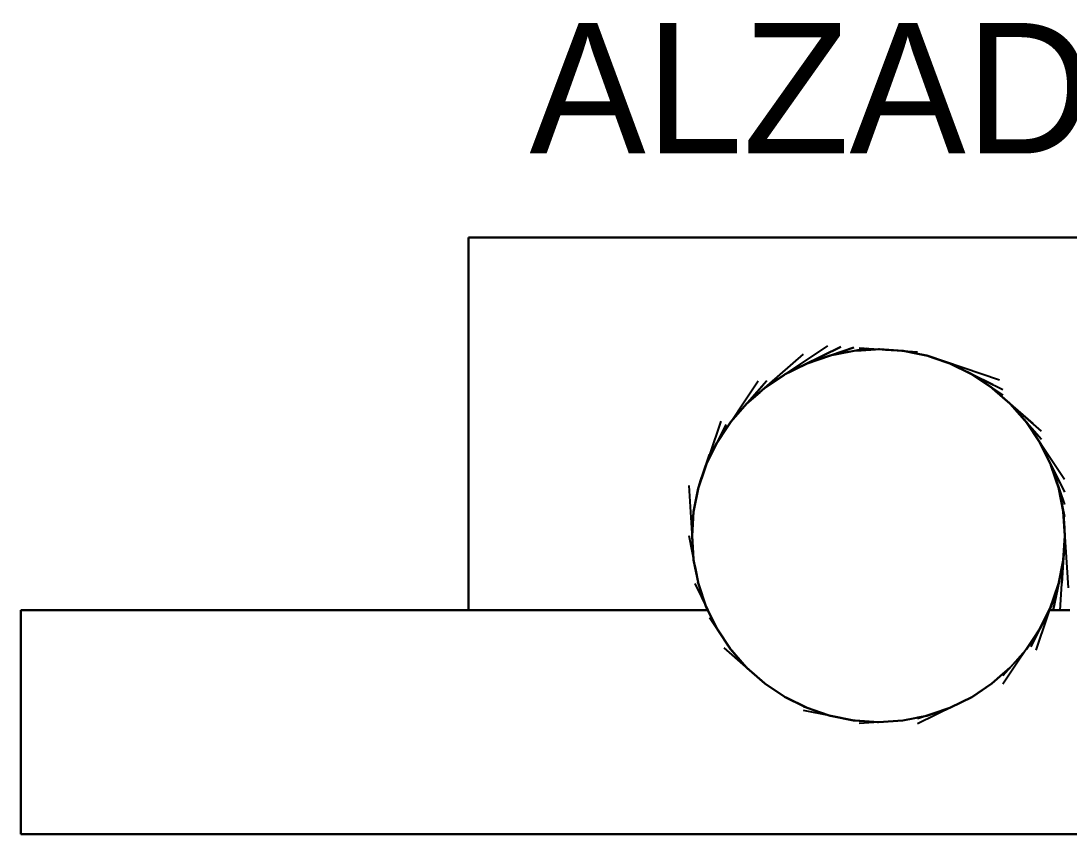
# Model space of a CAD drawing. Extents: x 0 to 297, y 0 to 210.
# Drawn here: x 65.04 to 93.16, y 136.72 to 158.52 of the extents above; entities that cross this region are included whole.
import ezdxf
from ezdxf.enums import TextEntityAlignment as Align

# ---------------------------------------------------------------- set-up
doc = ezdxf.new("R2010")
doc.units = 0
doc.layers.add('TEXTO', color=7, linetype='CONTINUOUS')
doc.layers.add('VISIBLE', color=7, linetype='CONTINUOUS')

msp = doc.modelspace()

# ---------------------------------------------------------------- linework, layer by layer
at = {"layer": 'VISIBLE'}
for p, q in [((77.0442, 152.7206), (77.0442, 150.4416)), ((77.0442, 150.4416), (77.0442, 152.7206)), ((77.0442, 152.7206), (77.0442, 152.7206)), ((77.0442, 150.4416), (77.0442, 152.7206)), ((77.0442, 152.7206), (77.0442, 152.7206)), ((77.0442, 152.7206), (77.0442, 152.7206)), ((77.0442, 152.7206), (77.0442, 152.7206)), ((77.0442, 152.7206), (77.0442, 150.4416)), ((77.0442, 152.7206), (99.0442, 152.7206)), ((77.6462, 152.7206), (77.0442, 152.7206)), ((77.0442, 152.7206), (93.1211, 152.7206)), ((77.1874, 152.7206), (77.0442, 152.7206)), ((79.0442, 152.7206), (77.0442, 152.7206)), ((78.0355, 152.7206), (77.1874, 152.7206)), ((79.4279, 152.7206), (77.6462, 152.7206)), ((78.9788, 152.7206), (78.0355, 152.7206)), ((80.0627, 152.7206), (78.9788, 152.7206)), ((99.0442, 152.7206), (79.0442, 152.7206)), ((81.355, 152.7206), (79.4279, 152.7206)), ((81.3535, 152.7206), (80.0627, 152.7206)), ((82.9559, 152.7206), (81.3535, 152.7206)), ((81.8871, 152.7206), (81.355, 152.7206)), ((83.5147, 152.7206), (81.8871, 152.7206)), ((82.9672, 152.7206), (82.9559, 152.7206)), ((82.9559, 152.7206), (85.0477, 152.7206)), ((85.0477, 152.7206), (82.9672, 152.7206)), ((86.0308, 152.7206), (83.5147, 152.7206)), ((85.946, 152.7206), (85.0477, 152.7206)), ((87.9631, 152.7206), (85.946, 152.7206)), ((87.5275, 152.7206), (86.0308, 152.7206)), ((89.0947, 152.7206), (87.5275, 152.7206)), ((92.4153, 152.7206), (87.9631, 152.7206)), ((91.3824, 152.7206), (89.0947, 152.7206)), ((93.0297, 152.7206), (91.3824, 152.7206)), ((92.9057, 152.7206), (92.4153, 152.7206)), ((96.0817, 152.7206), (92.9057, 152.7206)), ((94.2934, 152.7206), (93.0297, 152.7206)), ((93.1211, 152.7206), (99.0442, 152.7206)), ((77.0442, 150.4416), (77.0442, 149.6966)), ((77.0442, 149.6966), (77.0442, 150.4416)), ((77.0442, 149.6966), (77.0442, 150.4416)), ((77.0442, 150.4416), (77.0442, 149.6966)), ((77.0442, 149.6966), (77.0442, 147.7312)), ((77.0442, 148.4129), (77.0442, 149.6966)), ((77.0442, 147.7312), (77.0442, 149.6966)), ((77.0442, 149.6966), (77.0442, 147.7312)), ((77.0442, 149.6966), (77.0442, 147.7312)), ((84.5086, 148.2561), (86.0308, 149.591)), ((86.6805, 149.81), (85.0003, 148.6873)), ((87.0365, 149.7866), (85.5442, 149.0507)), ((85.5442, 149.0507), (87.0365, 149.7866)), ((87.3802, 149.7641), (86.1307, 149.34)), ((86.1307, 149.34), (87.3802, 149.7641)), ((86.1307, 149.34), (87.3802, 149.7641)), ((87.3802, 149.7641), (86.1307, 149.34)), ((87.715, 149.7422), (86.7501, 149.5502)), ((86.7501, 149.5502), (87.715, 149.7422)), ((87.715, 149.7422), (86.7501, 149.5502)), ((86.7501, 149.5502), (87.5275, 149.7049)), ((87.3915, 149.6778), (86.7501, 149.5502)), ((86.7501, 149.5502), (87.3915, 149.6778)), ((86.7501, 149.5502), (87.3686, 149.6732)), ((87.2082, 149.6413), (86.7501, 149.5502)), ((86.7501, 149.5502), (86.9333, 149.5867)), ((86.773, 149.5548), (86.7501, 149.5502)), ((87.3915, 149.6778), (86.773, 149.5548)), ((86.9333, 149.5867), (87.3915, 149.6778)), ((87.3915, 149.6778), (87.2082, 149.6413)), ((87.3686, 149.6732), (87.3915, 149.6778)), ((88.0442, 149.7206), (87.3915, 149.6778)), ((88.0442, 149.7206), (87.3915, 149.6778)), ((87.3915, 149.6778), (88.0442, 149.7206)), ((87.3915, 149.6778), (88.0442, 149.7206)), ((87.3915, 149.6778), (88.0208, 149.7191)), ((87.9631, 149.7153), (87.3915, 149.6778)), ((87.8577, 149.7084), (87.3915, 149.6778)), ((87.3915, 149.6778), (87.578, 149.69)), ((87.3915, 149.6778), (87.5275, 149.6867)), ((87.4148, 149.6793), (87.3915, 149.6778)), ((87.5275, 149.6867), (87.4148, 149.6793)), ((87.5275, 149.7544), (89.0947, 149.6517)), ((87.5275, 149.6867), (88.0442, 149.7206)), ((87.578, 149.69), (87.9631, 149.7153)), ((88.0442, 149.7206), (87.8577, 149.7084)), ((88.0442, 149.7206), (87.9631, 149.7153)), ((88.0208, 149.7191), (88.0442, 149.7206)), ((88.0442, 149.7206), (88.6735, 149.6793)), ((88.6968, 149.6778), (88.0442, 149.7206)), ((88.0675, 149.7191), (88.0442, 149.7206)), ((88.0442, 149.7206), (88.6968, 149.6778)), ((88.5103, 149.69), (88.0442, 149.7206)), ((88.0442, 149.7206), (88.2306, 149.7084)), ((88.6968, 149.6778), (88.0675, 149.7191)), ((88.2306, 149.7084), (88.6968, 149.6778)), ((88.6968, 149.6778), (88.5103, 149.69)), ((88.6735, 149.6793), (88.6968, 149.6778)), ((88.6968, 149.6778), (89.3153, 149.5548)), ((89.3383, 149.5502), (88.6968, 149.6778)), ((88.6968, 149.6778), (89.0947, 149.5987)), ((88.7197, 149.6732), (88.6968, 149.6778)), ((88.6968, 149.6778), (89.3383, 149.5502)), ((89.155, 149.5867), (88.6968, 149.6778)), ((88.6968, 149.6778), (88.8801, 149.6413)), ((89.0947, 149.5987), (88.7197, 149.6732)), ((88.8801, 149.6413), (89.3383, 149.5502)), ((89.3383, 149.5502), (89.0947, 149.5987)), ((89.3383, 149.5502), (89.155, 149.5867)), ((89.3153, 149.5548), (89.3383, 149.5502)), ((85.0003, 148.6873), (86.0308, 149.3759)), ((85.946, 149.3192), (85.0477, 148.719)), ((86.1307, 149.34), (85.5442, 149.0507)), ((85.5442, 149.0507), (86.1098, 149.3296)), ((85.5442, 149.0507), (86.0309, 149.2908)), ((85.5442, 149.0507), (86.0308, 149.2907)), ((86.0308, 149.2907), (85.5651, 149.061)), ((85.946, 149.2489), (86.1307, 149.34)), ((86.1307, 149.34), (85.9631, 149.2573)), ((86.1307, 149.34), (86.0308, 149.2907)), ((86.0309, 149.2908), (86.1307, 149.34)), ((86.1098, 149.3296), (86.1307, 149.34)), ((86.7501, 149.5502), (86.1307, 149.34)), ((86.1307, 149.34), (86.7279, 149.5427)), ((86.1307, 149.34), (86.699, 149.5329)), ((86.5731, 149.4901), (86.1307, 149.34)), ((86.1307, 149.34), (86.3077, 149.4)), ((86.1529, 149.3475), (86.1307, 149.34)), ((86.7501, 149.5502), (86.1529, 149.3475)), ((86.3077, 149.4), (86.7501, 149.5502)), ((86.7501, 149.5502), (86.5731, 149.4901)), ((86.699, 149.5329), (86.7501, 149.5502)), ((86.7279, 149.5427), (86.7501, 149.5502)), ((89.3383, 149.5502), (89.9355, 149.3475)), ((89.9576, 149.34), (89.3383, 149.5502)), ((89.3604, 149.5427), (89.3383, 149.5502)), ((89.3383, 149.5502), (89.9576, 149.34)), ((91.2932, 148.8866), (89.3383, 149.5502)), ((89.7806, 149.4), (89.3383, 149.5502)), ((89.3383, 149.5502), (89.5152, 149.4901)), ((89.9576, 149.34), (89.3604, 149.5427)), ((89.5152, 149.4901), (89.9576, 149.34)), ((89.9576, 149.34), (89.7806, 149.4)), ((89.9355, 149.3475), (89.9576, 149.34)), ((89.9576, 149.34), (90.5232, 149.061)), ((90.5442, 149.0507), (89.9576, 149.34)), ((89.9576, 149.34), (91.3824, 148.6373)), ((89.9785, 149.3296), (89.9576, 149.34)), ((89.9576, 149.34), (89.9717, 149.333)), ((91.1162, 148.7686), (89.9576, 149.34)), ((90.3766, 149.1334), (89.9576, 149.34)), ((89.9576, 149.34), (90.1252, 149.2573)), ((89.9717, 149.333), (90.2421, 149.1997)), ((90.5442, 149.0507), (89.9785, 149.3296)), ((85.5442, 149.0507), (85.0003, 148.6873)), ((85.0003, 148.6873), (85.5442, 149.0507)), ((85.0003, 148.6873), (85.5247, 149.0377)), ((85.5442, 149.0507), (85.0198, 148.7003)), ((85.1557, 148.7912), (85.5442, 149.0507)), ((85.5442, 149.0507), (85.3888, 148.9469)), ((85.5247, 149.0377), (85.5442, 149.0507)), ((85.9631, 149.2573), (85.5442, 149.0507)), ((85.946, 149.2489), (85.5442, 149.0507)), ((85.5442, 149.0507), (85.7118, 149.1334)), ((85.5651, 149.061), (85.5442, 149.0507)), ((85.7118, 149.1334), (85.946, 149.2489)), ((90.1252, 149.2573), (90.5442, 149.0507)), ((90.2421, 149.1997), (90.5442, 149.0507)), ((90.5442, 149.0507), (90.3766, 149.1334)), ((90.5232, 149.061), (90.5442, 149.0507)), ((90.5442, 149.0507), (91.0685, 148.7003)), ((91.088, 148.6873), (90.5442, 149.0507)), ((90.5442, 149.0507), (91.3824, 148.4906)), ((90.5442, 149.0507), (91.088, 148.6873)), ((90.5636, 149.0377), (90.5442, 149.0507)), ((91.0412, 148.7186), (90.5442, 149.0507)), ((90.9326, 148.7912), (90.5442, 149.0507)), ((90.5442, 149.0507), (90.6995, 148.9469)), ((91.088, 148.6873), (90.5636, 149.0377)), ((83.714, 147.2206), (84.8173, 148.8718)), ((85.0477, 148.8708), (84.0774, 147.7644)), ((84.0774, 147.7644), (84.9632, 148.7745)), ((85.0477, 148.7289), (84.5086, 148.2561)), ((84.5086, 148.2561), (85.0408, 148.7228)), ((85.3888, 148.9469), (85.0003, 148.6873)), ((85.0477, 148.719), (85.0003, 148.6873)), ((85.0003, 148.6873), (85.0471, 148.7186)), ((85.0477, 148.719), (85.1557, 148.7912)), ((90.6995, 148.9469), (91.088, 148.6873)), ((91.088, 148.6873), (90.9326, 148.7912)), ((85.0003, 148.6873), (84.5086, 148.2561)), ((84.5086, 148.2561), (85.0003, 148.6873)), ((84.5086, 148.2561), (84.9828, 148.6719)), ((84.8599, 148.5641), (84.5086, 148.2561)), ((85.0003, 148.6873), (84.5262, 148.2715)), ((84.6491, 148.3793), (85.0003, 148.6873)), ((85.0003, 148.6873), (84.8599, 148.5641)), ((84.9828, 148.6719), (85.0003, 148.6873)), ((85.0198, 148.7003), (85.0003, 148.6873)), ((91.0685, 148.7003), (91.088, 148.6873)), ((91.088, 148.6873), (91.5621, 148.2715)), ((91.5797, 148.2561), (91.088, 148.6873)), ((91.088, 148.6873), (91.3824, 148.4292)), ((91.088, 148.6873), (91.5797, 148.2561)), ((91.1055, 148.6719), (91.088, 148.6873)), ((92.4153, 147.5233), (91.088, 148.6873)), ((91.4392, 148.3793), (91.088, 148.6873)), ((91.088, 148.6873), (91.2285, 148.5641)), ((91.3824, 148.4292), (91.1055, 148.6719)), ((91.2285, 148.5641), (91.5797, 148.2561)), ((91.3824, 148.4292), (92.1807, 147.729)), ((91.5797, 148.2561), (91.3824, 148.4292)), ((77.0442, 147.7312), (77.0442, 148.4129)), ((84.5086, 148.2561), (84.0774, 147.7644)), ((84.0774, 147.7644), (84.5086, 148.2561)), ((84.0774, 147.7644), (84.4932, 148.2386)), ((84.5086, 148.2561), (84.0928, 147.7819)), ((84.2006, 147.9049), (84.5086, 148.2561)), ((84.5086, 148.2561), (84.3854, 148.1156)), ((84.4932, 148.2386), (84.5086, 148.2561)), ((84.5086, 148.2561), (84.6491, 148.3793)), ((84.5262, 148.2715), (84.5086, 148.2561)), ((91.5797, 148.2561), (91.4392, 148.3793)), ((91.5621, 148.2715), (91.5797, 148.2561)), ((91.5797, 148.2561), (91.9955, 147.7819)), ((92.0109, 147.7644), (91.5797, 148.2561)), ((91.5797, 148.2561), (92.096, 147.6674)), ((91.5951, 148.2386), (91.5797, 148.2561)), ((91.5797, 148.2561), (92.0109, 147.7644)), ((92.4153, 147.3033), (91.5797, 148.2561)), ((91.8877, 147.9049), (91.5797, 148.2561)), ((91.5797, 148.2561), (91.7029, 148.1156)), ((92.0109, 147.7644), (91.5951, 148.2386)), ((84.3854, 148.1156), (84.0774, 147.7644)), ((84.0774, 147.7644), (84.2006, 147.9049)), ((91.7029, 148.1156), (92.0109, 147.7644)), ((92.0109, 147.7644), (91.8877, 147.9049)), ((77.0442, 146.07), (77.0442, 147.7312)), ((77.0442, 147.7312), (77.0442, 146.07)), ((77.0442, 146.07), (77.0442, 147.7312)), ((77.0442, 147.7312), (77.0442, 146.07)), ((83.8185, 147.7938), (83.2145, 146.0147)), ((83.9497, 147.6984), (83.4248, 146.634)), ((84.0774, 147.7644), (83.714, 147.2206)), ((83.714, 147.2206), (84.0644, 147.745)), ((83.714, 147.2206), (84.0078, 147.6603)), ((84.0059, 147.6575), (83.714, 147.2206)), ((83.9736, 147.609), (83.714, 147.2206)), ((84.0774, 147.7644), (83.727, 147.24)), ((83.8178, 147.376), (84.0774, 147.7644)), ((84.0774, 147.7644), (83.9736, 147.609)), ((84.0078, 147.6603), (84.0774, 147.7644)), ((84.0644, 147.745), (84.0774, 147.7644)), ((84.0928, 147.7819), (84.0774, 147.7644)), ((91.9955, 147.7819), (92.0109, 147.7644)), ((92.0109, 147.7644), (92.3613, 147.24)), ((92.3743, 147.2206), (92.0109, 147.7644)), ((92.0109, 147.7644), (92.0824, 147.6575)), ((92.0239, 147.745), (92.0109, 147.7644)), ((92.0109, 147.7644), (92.3743, 147.2206)), ((92.4153, 147.1592), (92.0109, 147.7644)), ((92.2705, 147.376), (92.0109, 147.7644)), ((92.0109, 147.7644), (92.1147, 147.609)), ((92.3743, 147.2206), (92.0239, 147.745)), ((92.0824, 147.6575), (93.0297, 146.2397)), ((92.1147, 147.609), (92.3743, 147.2206)), ((83.714, 147.2206), (83.8178, 147.376)), ((92.3743, 147.2206), (92.2705, 147.376)), ((83.714, 147.2206), (83.4248, 146.634)), ((83.4248, 146.634), (83.714, 147.2206)), ((83.4248, 146.634), (83.7037, 147.1996)), ((83.6314, 147.053), (83.4248, 146.634)), ((83.5074, 146.8016), (83.714, 147.2206)), ((83.714, 147.2206), (83.5147, 146.8163)), ((83.714, 147.2206), (83.6314, 147.053)), ((83.7037, 147.1996), (83.714, 147.2206)), ((83.727, 147.24), (83.714, 147.2206)), ((92.3613, 147.24), (92.3743, 147.2206)), ((92.3743, 147.2206), (92.6532, 146.6549)), ((92.6636, 146.634), (92.3743, 147.2206)), ((92.3743, 147.2206), (93.0297, 145.8916)), ((92.3846, 147.1996), (92.3743, 147.2206)), ((92.3743, 147.2206), (92.6636, 146.634)), ((92.4153, 147.1374), (92.3743, 147.2206)), ((92.5809, 146.8016), (92.3743, 147.2206)), ((92.6636, 146.634), (92.3846, 147.1996)), ((92.9057, 146.1431), (92.4153, 147.1374)), ((92.4153, 147.1374), (92.4569, 147.053)), ((92.4569, 147.053), (92.6636, 146.634)), ((83.2145, 146.0147), (83.5147, 146.8989)), ((83.4248, 146.634), (83.5147, 146.8163)), ((83.4248, 146.634), (83.5074, 146.8016)), ((83.5147, 146.8163), (83.4351, 146.6549)), ((92.6636, 146.634), (92.5809, 146.8016)), ((83.4248, 146.634), (83.2145, 146.0147)), ((83.2145, 146.0147), (83.4248, 146.634)), ((83.2145, 146.0147), (83.4172, 146.6119)), ((83.4248, 146.634), (83.222, 146.0368)), ((83.2746, 146.1916), (83.4248, 146.634)), ((83.4248, 146.634), (83.3647, 146.457)), ((83.4172, 146.6119), (83.4248, 146.634)), ((83.4351, 146.6549), (83.4248, 146.634)), ((92.6532, 146.6549), (92.6636, 146.634)), ((92.6636, 146.634), (92.8663, 146.0368)), ((92.8738, 146.0147), (92.6636, 146.634)), ((92.6636, 146.634), (93.0297, 145.5554)), ((92.6711, 146.6119), (92.6636, 146.634)), ((92.6636, 146.634), (92.8738, 146.0147)), ((92.9057, 145.9208), (92.6636, 146.634)), ((92.8137, 146.1916), (92.6636, 146.634)), ((92.6636, 146.634), (92.7236, 146.457)), ((92.8738, 146.0147), (92.6711, 146.6119)), ((83.3647, 146.457), (83.2145, 146.0147)), ((83.2145, 146.0147), (83.2746, 146.1916)), ((92.7236, 146.457), (92.8738, 146.0147)), ((92.8738, 146.0147), (92.8137, 146.1916)), ((77.0442, 144.5822), (77.0442, 146.07)), ((77.0442, 146.07), (77.0442, 144.5822)), ((77.0442, 144.5822), (77.0442, 146.07)), ((77.0442, 146.07), (77.0442, 144.5822)), ((82.9559, 146.0675), (83.0869, 144.0679)), ((83.2145, 146.0147), (83.0869, 145.3732)), ((83.0869, 145.3732), (83.2145, 146.0147)), ((83.0869, 145.3732), (83.21, 145.9918)), ((83.2145, 146.0147), (83.0915, 145.3961)), ((83.1234, 145.5565), (83.2145, 146.0147)), ((83.2145, 146.0147), (83.1781, 145.8314)), ((83.21, 145.9918), (83.2145, 146.0147)), ((83.222, 146.0368), (83.2145, 146.0147)), ((92.8663, 146.0368), (92.8738, 146.0147)), ((92.8738, 146.0147), (92.9968, 145.3961)), ((93.0014, 145.3732), (92.8738, 146.0147)), ((92.8738, 146.0147), (93.0297, 145.231)), ((92.8783, 145.9918), (92.8738, 146.0147)), ((92.8738, 146.0147), (93.0014, 145.3732)), ((92.9057, 145.8545), (92.8738, 146.0147)), ((92.9649, 145.5565), (92.8738, 146.0147)), ((93.0014, 145.3732), (92.8783, 145.9918)), ((83.1781, 145.8314), (83.0869, 145.3732)), ((92.9057, 145.8545), (92.9102, 145.8314)), ((92.9102, 145.8314), (93.0014, 145.3732)), ((83.0869, 145.3732), (83.0442, 144.7206)), ((83.0442, 144.7206), (83.0869, 145.3732)), ((83.0442, 144.7206), (83.0854, 145.3499)), ((83.0869, 145.3732), (83.0457, 144.7439)), ((83.0564, 144.907), (83.0869, 145.3732)), ((83.0869, 145.3732), (83.0747, 145.1867)), ((83.0854, 145.3499), (83.0869, 145.3732)), ((83.0869, 145.3732), (83.1234, 145.5565)), ((83.0915, 145.3961), (83.0869, 145.3732)), ((93.0014, 145.3732), (92.9649, 145.5565)), ((92.9968, 145.3961), (93.0014, 145.3732)), ((93.0014, 145.3732), (93.0426, 144.7439)), ((93.0442, 144.7206), (93.0014, 145.3732)), ((93.0014, 145.3732), (93.0297, 144.9415)), ((93.0029, 145.3499), (93.0014, 145.3732)), ((93.0014, 145.3732), (93.0442, 144.7206)), ((93.0014, 145.3732), (93.1355, 143.3263)), ((93.0319, 144.907), (93.0014, 145.3732)), ((93.0014, 145.3732), (93.0136, 145.1867)), ((93.0297, 144.9415), (93.0029, 145.3499)), ((83.0747, 145.1867), (83.0442, 144.7206)), ((93.0136, 145.1867), (93.0442, 144.7206)), ((83.0442, 144.7206), (83.0564, 144.907)), ((93.0442, 144.7206), (93.0297, 144.9415)), ((93.0442, 144.7206), (93.0319, 144.907)), ((77.0442, 143.1857), (77.0442, 144.5822)), ((77.0442, 144.5822), (77.0442, 143.1857)), ((77.0442, 143.1857), (77.0442, 144.5822)), ((77.0442, 144.5822), (77.0442, 143.1857)), ((82.9559, 144.7268), (83.2015, 143.4921)), ((83.0457, 144.7439), (83.0442, 144.7206)), ((83.0442, 144.7206), (83.0869, 144.0679)), ((83.0457, 144.6973), (83.0442, 144.7206)), ((83.0869, 144.0679), (83.0442, 144.7206)), ((83.0442, 144.7206), (83.0854, 144.0913)), ((83.0442, 144.7206), (83.0564, 144.5341)), ((83.0747, 144.2544), (83.0442, 144.7206)), ((83.0869, 144.0679), (83.0457, 144.6973)), ((83.0564, 144.5341), (83.0869, 144.0679)), ((92.9131, 142.7206), (93.0442, 144.7206)), ((93.0442, 144.7206), (92.9604, 143.4431)), ((93.0014, 144.0679), (93.0442, 144.7206)), ((93.0442, 144.7206), (93.0014, 144.0679)), ((93.0319, 144.5341), (93.0014, 144.0679)), ((93.0014, 144.0679), (93.0297, 144.4997)), ((93.0442, 144.7206), (93.0029, 144.0913)), ((93.0136, 144.2544), (93.0442, 144.7206)), ((93.0442, 144.7206), (93.0297, 144.4997)), ((93.0297, 144.4997), (93.0426, 144.6973)), ((93.0442, 144.7206), (93.0319, 144.5341)), ((93.0426, 144.7439), (93.0442, 144.7206)), ((93.0426, 144.6973), (93.0442, 144.7206)), ((83.0869, 144.0679), (83.0747, 144.2544)), ((93.0014, 144.0679), (93.0136, 144.2544)), ((83.0854, 144.0913), (83.0869, 144.0679)), ((83.0869, 144.0679), (83.2145, 143.4265)), ((83.0915, 144.045), (83.0869, 144.0679)), ((83.2145, 143.4265), (83.0869, 144.0679)), ((83.0869, 144.0679), (83.21, 143.4494)), ((83.0869, 144.0679), (83.1234, 143.8847)), ((83.1781, 143.6098), (83.0869, 144.0679)), ((83.2145, 143.4265), (83.0915, 144.045)), ((92.8738, 143.4265), (93.0014, 144.0679)), ((93.0014, 144.0679), (92.8738, 143.4265)), ((92.8738, 143.4265), (92.9968, 144.045)), ((93.0014, 144.0679), (92.8783, 143.4494)), ((93.0014, 144.0679), (92.8868, 143.4921)), ((92.9057, 143.5867), (93.0014, 144.0679)), ((92.9102, 143.6098), (93.0014, 144.0679)), ((93.0014, 144.0679), (92.9649, 143.8847)), ((92.9968, 144.045), (93.0014, 144.0679)), ((93.0029, 144.0913), (93.0014, 144.0679)), ((83.1234, 143.8847), (83.2145, 143.4265)), ((92.9649, 143.8847), (92.9057, 143.5867)), ((83.1153, 143.4347), (83.4675, 142.7206)), ((83.2145, 143.4265), (83.1781, 143.6098)), ((83.1939, 143.4871), (83.4248, 142.8072)), ((83.2015, 143.4921), (83.2145, 143.4265)), ((83.21, 143.4494), (83.2145, 143.4265)), ((83.2145, 143.4265), (83.4248, 142.8072)), ((83.222, 143.4044), (83.2145, 143.4265)), ((83.4248, 142.8072), (83.2145, 143.4265)), ((83.2145, 143.4265), (83.4172, 142.8293)), ((83.2145, 143.4265), (83.2746, 143.2495)), ((83.3647, 142.9841), (83.2145, 143.4265)), ((83.4248, 142.8072), (83.222, 143.4044)), ((92.2699, 141.6473), (92.8738, 143.4265)), ((92.8738, 143.4265), (92.6342, 142.7206)), ((92.6342, 142.7206), (92.8738, 143.4265)), ((92.6636, 142.8072), (92.8738, 143.4265)), ((92.8738, 143.4265), (92.6636, 142.8072)), ((92.6636, 142.8072), (92.8663, 143.4044)), ((92.8738, 143.4265), (92.6711, 142.8293)), ((92.7236, 142.9841), (92.8738, 143.4265)), ((92.7334, 142.7206), (92.9057, 143.5867)), ((92.8868, 143.4921), (92.7334, 142.7206)), ((92.8738, 143.4265), (92.8137, 143.2495)), ((92.8663, 143.4044), (92.8738, 143.4265)), ((92.8738, 143.4265), (92.9102, 143.6098)), ((92.9057, 143.5867), (92.8738, 143.4265)), ((92.8783, 143.4494), (92.8738, 143.4265)), ((77.0442, 142.7206), (77.0442, 143.1857)), ((77.0442, 143.1857), (77.0442, 142.7206)), ((77.0442, 142.7206), (77.0442, 143.1857)), ((77.0442, 143.1857), (77.0442, 142.7206)), ((83.2746, 143.2495), (83.4248, 142.8072)), ((92.8137, 143.2495), (92.6636, 142.8072)), ((83.4248, 142.8072), (83.3647, 142.9841)), ((83.4172, 142.8293), (83.4248, 142.8072)), ((83.4248, 142.8072), (83.714, 142.2206)), ((83.4351, 142.7862), (83.4248, 142.8072)), ((83.714, 142.2206), (83.4248, 142.8072)), ((83.4248, 142.8072), (83.5147, 142.6248)), ((83.4248, 142.8072), (83.4675, 142.7206)), ((83.4675, 142.7206), (83.4248, 142.8072)), ((92.1387, 141.7428), (92.6636, 142.8072)), ((92.3743, 142.2206), (92.6636, 142.8072)), ((92.6636, 142.8072), (92.3743, 142.2206)), ((92.6636, 142.8072), (92.3846, 142.2415)), ((92.6636, 142.8072), (92.6209, 142.7206)), ((92.6209, 142.7206), (92.6636, 142.8072)), ((92.6532, 142.7862), (92.6636, 142.8072)), ((92.6636, 142.8072), (92.7236, 142.9841)), ((92.6711, 142.8293), (92.6636, 142.8072)), ((65.0442, 142.7206), (65.0442, 141.2281)), ((65.0442, 142.7206), (65.0442, 142.7206)), ((65.0442, 141.2281), (65.0442, 142.7206)), ((65.0442, 142.7206), (65.0442, 142.7206)), ((65.0442, 142.7206), (65.0442, 142.7206)), ((65.0442, 142.7206), (65.0442, 142.7206)), ((65.0442, 142.7206), (65.0442, 142.7206)), ((65.0442, 142.7206), (65.0442, 142.7206)), ((65.0442, 142.7206), (65.0442, 142.7206)), ((65.0442, 142.7206), (65.0442, 142.7206)), ((65.0442, 142.7206), (65.0442, 142.7206)), ((65.0442, 142.7206), (65.0442, 142.7206)), ((65.0442, 142.7206), (65.0442, 142.7206)), ((65.0442, 142.7206), (65.0442, 142.7206)), ((65.0442, 142.7206), (65.0442, 142.7206)), ((65.0442, 142.7206), (65.0442, 142.7206)), ((65.0442, 142.7206), (65.0442, 142.7206)), ((65.0442, 142.7206), (65.0442, 142.7206)), ((65.0442, 142.7206), (65.0442, 142.7206)), ((65.0442, 142.7206), (65.0442, 142.7206)), ((65.0442, 142.7206), (72.5246, 142.7206)), ((66.2933, 142.7206), (65.0442, 142.7206)), ((68.6582, 142.7206), (66.2933, 142.7206)), ((70.6929, 142.7206), (68.6582, 142.7206)), ((72.2843, 142.7206), (70.6929, 142.7206)), ((71.8624, 142.7206), (71.2319, 142.7206)), ((71.2942, 142.7206), (71.3159, 142.7206)), ((71.296, 142.7206), (71.2942, 142.7206)), ((71.3177, 142.7206), (71.296, 142.7206)), ((71.3159, 142.7206), (71.3177, 142.7206)), ((71.3177, 142.7206), (71.3825, 142.7206)), ((71.3231, 142.7206), (71.3177, 142.7206)), ((71.3879, 142.7206), (71.3231, 142.7206)), ((71.6626, 142.7206), (71.3485, 142.7206)), ((71.3825, 142.7206), (71.3879, 142.7206)), ((71.3879, 142.7206), (71.3979, 142.7206)), ((71.3968, 142.7206), (71.3879, 142.7206)), ((71.5035, 142.7206), (71.3968, 142.7206)), ((71.5035, 142.7206), (71.3979, 142.7206)), ((71.3979, 142.7206), (71.4946, 142.7206)), ((71.4946, 142.7206), (71.5035, 142.7206)), ((71.5035, 142.7206), (71.6503, 142.7206)), ((71.5157, 142.7206), (71.5035, 142.7206)), ((71.6626, 142.7206), (71.5157, 142.7206)), ((71.6503, 142.7206), (71.6626, 142.7206)), ((71.6626, 142.7206), (71.8471, 142.7206)), ((71.678, 142.7206), (71.6626, 142.7206)), ((71.8624, 142.7206), (71.678, 142.7206)), ((71.8471, 142.7206), (71.8624, 142.7206)), ((71.8624, 142.7206), (72.5246, 142.7206)), ((71.8624, 142.7206), (72.0814, 142.7206)), ((71.8807, 142.7206), (71.8624, 142.7206)), ((72.0996, 142.7206), (71.8807, 142.7206)), ((72.0814, 142.7206), (72.0996, 142.7206)), ((72.0996, 142.7206), (72.5246, 142.7206)), ((72.0996, 142.7206), (72.3493, 142.7206)), ((72.1204, 142.7206), (72.0996, 142.7206)), ((72.3701, 142.7206), (72.1204, 142.7206)), ((72.5246, 142.7206), (72.2843, 142.7206)), ((72.3493, 142.7206), (72.3701, 142.7206)), ((72.3701, 142.7206), (72.5246, 142.7206)), ((72.3701, 142.7206), (72.6461, 142.7206)), ((72.3931, 142.7206), (72.3701, 142.7206)), ((72.6692, 142.7206), (72.3931, 142.7206)), ((72.5246, 142.7206), (77.0442, 142.7206)), ((72.5292, 142.7206), (72.5246, 142.7206)), ((73.6852, 142.7206), (72.5246, 142.7206)), ((73.3324, 142.7206), (72.5246, 142.7206)), ((72.9918, 142.7206), (72.5246, 142.7206)), ((72.6692, 142.7206), (72.5246, 142.7206)), ((72.5246, 142.7206), (73.2941, 142.7206)), ((74.2562, 142.7206), (72.5292, 142.7206)), ((72.6461, 142.7206), (72.6692, 142.7206)), ((72.6692, 142.7206), (73.4899, 142.7206)), ((72.6692, 142.7206), (72.967, 142.7206)), ((72.694, 142.7206), (72.6692, 142.7206)), ((72.9918, 142.7206), (72.694, 142.7206)), ((72.967, 142.7206), (72.9918, 142.7206)), ((72.9918, 142.7206), (73.679, 142.7206)), ((72.9918, 142.7206), (73.3062, 142.7206)), ((73.018, 142.7206), (72.9918, 142.7206)), ((73.3324, 142.7206), (73.018, 142.7206)), ((73.3062, 142.7206), (73.3324, 142.7206)), ((73.3324, 142.7206), (73.8631, 142.7206)), ((73.3324, 142.7206), (73.6581, 142.7206)), ((73.3595, 142.7206), (73.3324, 142.7206)), ((73.6852, 142.7206), (73.3595, 142.7206)), ((73.6581, 142.7206), (73.6852, 142.7206)), ((73.6852, 142.7206), (74.0442, 142.7206)), ((73.6852, 142.7206), (74.0165, 142.7206)), ((73.7128, 142.7206), (73.6852, 142.7206)), ((74.0442, 142.7206), (73.7128, 142.7206)), ((74.0165, 142.7206), (74.0442, 142.7206)), ((74.0718, 142.7206), (74.0442, 142.7206)), ((74.0442, 142.7206), (74.3755, 142.7206)), ((74.2067, 142.7206), (74.0718, 142.7206)), ((74.4031, 142.7206), (74.2067, 142.7206)), ((75.9421, 142.7206), (74.2562, 142.7206)), ((74.3755, 142.7206), (74.4031, 142.7206)), ((74.4302, 142.7206), (74.4031, 142.7206)), ((74.4031, 142.7206), (74.7288, 142.7206)), ((74.7559, 142.7206), (74.4302, 142.7206)), ((74.7288, 142.7206), (74.7559, 142.7206)), ((74.7559, 142.7206), (74.9423, 142.7206)), ((74.7821, 142.7206), (74.7559, 142.7206)), ((74.7559, 142.7206), (75.0703, 142.7206)), ((74.9423, 142.7206), (74.7821, 142.7206)), ((75.0965, 142.7206), (74.9423, 142.7206)), ((75.0703, 142.7206), (75.0965, 142.7206)), ((75.1214, 142.7206), (75.0965, 142.7206)), ((75.0965, 142.7206), (75.3943, 142.7206)), ((75.4192, 142.7206), (75.1214, 142.7206)), ((75.3943, 142.7206), (75.4192, 142.7206)), ((75.4422, 142.7206), (75.4192, 142.7206)), ((75.4192, 142.7206), (75.6952, 142.7206)), ((75.7183, 142.7206), (75.4422, 142.7206)), ((75.6952, 142.7206), (75.7183, 142.7206)), ((75.7391, 142.7206), (75.7183, 142.7206)), ((75.7183, 142.7206), (75.9679, 142.7206)), ((75.9887, 142.7206), (75.7391, 142.7206)), ((77.0442, 142.7206), (75.9421, 142.7206)), ((75.9679, 142.7206), (75.9887, 142.7206)), ((76.0069, 142.7206), (75.9887, 142.7206)), ((75.9887, 142.7206), (76.2076, 142.7206)), ((76.2259, 142.7206), (76.0069, 142.7206)), ((76.2076, 142.7206), (76.2259, 142.7206)), ((76.2413, 142.7206), (76.2259, 142.7206)), ((76.2259, 142.7206), (76.4104, 142.7206)), ((76.4257, 142.7206), (76.2413, 142.7206)), ((76.4104, 142.7206), (76.4257, 142.7206)), ((76.4257, 142.7206), (77.0442, 142.7206)), ((76.438, 142.7206), (76.4257, 142.7206)), ((76.4257, 142.7206), (76.571, 142.7206)), ((76.5848, 142.7206), (76.438, 142.7206)), ((76.5848, 142.7206), (76.571, 142.7206)), ((76.571, 142.7206), (76.5726, 142.7206)), ((76.5726, 142.7206), (76.5848, 142.7206)), ((76.7005, 142.7206), (76.5752, 142.7206)), ((76.5848, 142.7206), (77.0442, 142.7206)), ((76.5937, 142.7206), (76.5848, 142.7206)), ((76.5848, 142.7206), (76.6916, 142.7206)), ((76.7005, 142.7206), (76.5937, 142.7206)), ((76.7706, 142.7206), (76.6264, 142.7206)), ((76.6916, 142.7206), (76.7005, 142.7206)), ((76.7058, 142.7206), (76.7005, 142.7206)), ((76.7005, 142.7206), (76.7652, 142.7206)), ((76.7706, 142.7206), (76.7058, 142.7206)), ((76.7942, 142.7206), (76.7227, 142.7206)), ((76.7652, 142.7206), (76.7706, 142.7206)), ((76.7724, 142.7206), (76.7706, 142.7206)), ((76.7706, 142.7206), (76.7923, 142.7206)), ((76.7942, 142.7206), (76.7724, 142.7206)), ((76.7923, 142.7206), (76.7942, 142.7206)), ((77.0442, 142.7206), (77.0442, 142.7206)), ((77.0442, 142.7206), (77.0442, 142.7206)), ((77.0442, 142.7206), (77.0442, 142.7206)), ((77.0442, 142.7206), (77.0442, 142.7206)), ((77.0442, 142.7206), (77.0442, 142.7206)), ((77.0442, 142.7206), (77.0442, 142.7206)), ((77.0442, 142.7206), (78.4142, 142.7206)), ((77.1874, 142.7206), (77.0442, 142.7206)), ((78.0355, 142.7206), (77.1874, 142.7206)), ((77.1874, 142.7206), (77.4288, 142.7206)), ((77.4288, 142.7206), (78.0355, 142.7206)), ((78.4142, 142.7206), (78.0355, 142.7206)), ((78.4142, 142.7206), (80.8191, 142.7206)), ((78.9788, 142.7206), (78.4142, 142.7206)), ((80.0627, 142.7206), (78.9788, 142.7206)), ((80.8191, 142.7206), (80.0627, 142.7206)), ((80.8191, 142.7206), (82.0569, 142.7206)), ((81.3535, 142.7206), (80.8191, 142.7206)), ((82.0442, 142.7206), (81.3535, 142.7206)), ((81.3535, 142.7206), (82.0569, 142.7206)), ((82.0569, 142.7206), (82.0442, 142.7206)), ((82.0569, 142.7206), (82.7577, 142.7206)), ((82.7577, 142.7206), (82.0569, 142.7206)), ((82.7577, 142.7206), (83.162, 142.7206)), ((82.9559, 142.7206), (82.7577, 142.7206)), ((83.162, 142.7206), (82.9559, 142.7206)), ((83.162, 142.7206), (83.3799, 142.7206)), ((83.3799, 142.7206), (83.162, 142.7206)), ((83.3799, 142.7206), (83.4675, 142.7206)), ((83.4675, 142.7206), (83.3799, 142.7206)), ((83.714, 142.2206), (83.4351, 142.7862)), ((83.4675, 142.7206), (83.4675, 142.7206)), ((83.4675, 142.7206), (83.4675, 142.7206)), ((83.4675, 142.7206), (83.4675, 142.7206)), ((83.4675, 142.7206), (83.4675, 142.7206)), ((83.4675, 142.7206), (83.4675, 142.7206)), ((83.4675, 142.7206), (83.4675, 142.7206)), ((83.4675, 142.7206), (83.4675, 142.7206)), ((83.4675, 142.7206), (83.4675, 142.7206)), ((83.4675, 142.7206), (83.4675, 142.7206)), ((83.4675, 142.7206), (83.4675, 142.7206)), ((83.4675, 142.7206), (83.4675, 142.7206)), ((83.4675, 142.7206), (83.4675, 142.7206)), ((83.4675, 142.7206), (83.4675, 142.7206)), ((83.4675, 142.7206), (83.4675, 142.7206)), ((83.714, 142.2206), (83.5147, 142.6248)), ((83.5147, 142.6248), (83.7037, 142.2415)), ((92.3743, 142.2206), (92.6532, 142.7862)), ((92.6209, 142.7206), (92.6342, 142.7206)), ((92.6342, 142.7206), (92.6209, 142.7206)), ((92.6209, 142.7206), (92.6209, 142.7206)), ((92.6209, 142.7206), (92.6209, 142.7206)), ((92.6209, 142.7206), (92.6209, 142.7206)), ((92.6209, 142.7206), (92.6209, 142.7206)), ((92.6209, 142.7206), (92.6209, 142.7206)), ((92.6209, 142.7206), (92.6209, 142.7206)), ((92.6209, 142.7206), (92.6209, 142.7206)), ((92.6209, 142.7206), (92.6209, 142.7206)), ((92.6209, 142.7206), (92.6209, 142.7206)), ((92.6209, 142.7206), (92.6209, 142.7206)), ((92.6209, 142.7206), (92.6209, 142.7206)), ((92.6209, 142.7206), (92.6209, 142.7206)), ((92.6209, 142.7206), (92.6209, 142.7206)), ((92.6209, 142.7206), (92.6209, 142.7206)), ((92.6342, 142.7206), (92.7334, 142.7206)), ((92.7334, 142.7206), (92.6342, 142.7206)), ((92.7334, 142.7206), (92.9131, 142.7206)), ((92.9057, 142.7206), (92.7334, 142.7206)), ((92.9131, 142.7206), (92.9057, 142.7206)), ((92.9131, 142.7206), (93.1752, 142.7206)), ((93.1752, 142.7206), (92.9131, 142.7206)), ((84.0059, 141.7837), (83.5147, 142.5189)), ((83.7037, 142.2415), (83.714, 142.2206)), ((83.714, 142.2206), (84.0774, 141.6768)), ((83.727, 142.2012), (83.714, 142.2206)), ((83.714, 142.2206), (84.0644, 141.6962)), ((84.0078, 141.7809), (83.714, 142.2206)), ((84.0774, 141.6768), (83.727, 142.2012)), ((92.3743, 142.2206), (91.3824, 140.7361)), ((92.0109, 141.6768), (92.3743, 142.2206)), ((92.3743, 142.2206), (92.0109, 141.6768)), ((92.0109, 141.6768), (92.3613, 142.2012)), ((92.3743, 142.2206), (92.0239, 141.6962)), ((92.0824, 141.7837), (92.3743, 142.2206)), ((92.3613, 142.2012), (92.3743, 142.2206)), ((92.3846, 142.2415), (92.3743, 142.2206)), ((85.0003, 140.7538), (83.9076, 141.7122)), ((84.5086, 141.185), (83.9923, 141.7738)), ((84.0774, 141.6768), (84.0059, 141.7837)), ((84.0774, 141.6768), (84.0078, 141.7809)), ((84.0644, 141.6962), (84.0774, 141.6768)), ((92.0239, 141.6962), (92.0109, 141.6768)), ((84.0774, 141.6768), (84.5086, 141.185)), ((84.0928, 141.6592), (84.0774, 141.6768)), ((84.5086, 141.185), (84.0774, 141.6768)), ((84.0774, 141.6768), (84.4932, 141.2026)), ((84.5086, 141.185), (84.0928, 141.6592)), ((92.0109, 141.6768), (91.3824, 140.96)), ((91.5797, 141.185), (92.0109, 141.6768)), ((92.0109, 141.6768), (91.5797, 141.185)), ((91.5797, 141.185), (91.9955, 141.6592)), ((92.0109, 141.6768), (91.5951, 141.2026)), ((91.9955, 141.6592), (92.0109, 141.6768)), ((65.0442, 141.2281), (65.0442, 138.2131)), ((65.0442, 138.2131), (65.0442, 141.2281)), ((84.4932, 141.2026), (84.5086, 141.185)), ((84.5086, 141.185), (85.0003, 140.7538)), ((84.5262, 141.1696), (84.5086, 141.185)), ((85.0003, 140.7538), (84.5086, 141.185)), ((84.5086, 141.185), (84.9828, 140.7692)), ((85.0003, 140.7538), (84.5262, 141.1696)), ((91.088, 140.7538), (91.5797, 141.185)), ((91.5797, 141.185), (91.088, 140.7538)), ((91.5797, 141.185), (91.1055, 140.7692)), ((91.5797, 141.185), (91.3824, 141.012)), ((91.3824, 141.012), (91.5621, 141.1696)), ((91.5621, 141.1696), (91.5797, 141.185)), ((91.5951, 141.2026), (91.5797, 141.185)), ((91.088, 140.7538), (91.3824, 141.012)), ((84.9828, 140.7692), (85.0003, 140.7538)), ((85.0003, 140.7538), (85.5442, 140.3905)), ((85.0198, 140.7408), (85.0003, 140.7538)), ((85.5442, 140.3905), (85.0003, 140.7538)), ((85.0003, 140.7538), (85.5247, 140.4034)), ((85.5442, 140.3905), (85.0198, 140.7408)), ((90.5442, 140.3905), (91.088, 140.7538)), ((91.088, 140.7538), (90.5442, 140.3905)), ((90.5442, 140.3905), (91.0685, 140.7408)), ((91.088, 140.7538), (90.5636, 140.4034)), ((91.0685, 140.7408), (91.088, 140.7538)), ((91.1055, 140.7692), (91.088, 140.7538)), ((85.5247, 140.4034), (85.5442, 140.3905)), ((85.5442, 140.3905), (86.1307, 140.1012)), ((85.5651, 140.3801), (85.5442, 140.3905)), ((86.0309, 140.1504), (85.5442, 140.3905)), ((85.5442, 140.3905), (86.0308, 140.1505)), ((86.1307, 140.1012), (85.5651, 140.3801)), ((90.5442, 140.3905), (89.0947, 139.6757)), ((89.9576, 140.1012), (90.5442, 140.3905)), ((89.9576, 140.1012), (90.5232, 140.3801)), ((90.5442, 140.3905), (89.9785, 140.1115)), ((90.5442, 140.3905), (90.2421, 140.2415)), ((90.5232, 140.3801), (90.5442, 140.3905)), ((90.5636, 140.4034), (90.5442, 140.3905)), ((86.1307, 140.1012), (86.0308, 140.1505)), ((86.0308, 140.1505), (86.1098, 140.1115)), ((86.7501, 139.8909), (86.0308, 140.1351)), ((87.3915, 139.7634), (86.0308, 140.034)), ((86.1307, 140.1012), (86.0309, 140.1504)), ((86.1098, 140.1115), (86.1307, 140.1012)), ((86.1307, 140.1012), (86.7501, 139.8909)), ((86.1529, 140.0937), (86.1307, 140.1012)), ((86.699, 139.9083), (86.1307, 140.1012)), ((86.1307, 140.1012), (86.7279, 139.8985)), ((86.7501, 139.8909), (86.1529, 140.0937)), ((89.9576, 140.1012), (89.0947, 139.8083)), ((89.3383, 139.8909), (89.9576, 140.1012)), ((89.9576, 140.1012), (89.3383, 139.8909)), ((89.3383, 139.8909), (89.9355, 140.0937)), ((89.9576, 140.1012), (89.3604, 139.8985)), ((89.9355, 140.0937), (89.9576, 140.1012)), ((89.9785, 140.1115), (89.9576, 140.1012)), ((89.9717, 140.1081), (89.9576, 140.1012)), ((90.2421, 140.2415), (89.9717, 140.1081)), ((86.7501, 139.8909), (86.699, 139.9083)), ((86.7279, 139.8985), (86.7501, 139.8909)), ((86.7501, 139.8909), (87.3915, 139.7634)), ((86.773, 139.8864), (86.7501, 139.8909)), ((87.3915, 139.7634), (86.7501, 139.8909)), ((86.7501, 139.8909), (87.3686, 139.7679)), ((87.3915, 139.7634), (86.773, 139.8864)), ((87.3686, 139.7679), (87.3915, 139.7634)), ((87.3915, 139.7634), (88.0442, 139.7206)), ((87.4148, 139.7618), (87.3915, 139.7634)), ((88.0442, 139.7206), (87.3915, 139.7634)), ((87.3915, 139.7634), (87.5275, 139.7544)), ((88.0442, 139.7206), (87.4148, 139.7618)), ((88.6968, 139.7634), (87.5275, 139.6867)), ((88.0442, 139.7206), (87.5275, 139.7544)), ((87.5275, 139.7544), (88.0208, 139.7221)), ((88.0208, 139.7221), (88.0442, 139.7206)), ((88.0442, 139.7206), (88.6968, 139.7634)), ((88.6968, 139.7634), (88.0442, 139.7206)), ((88.0442, 139.7206), (88.6735, 139.7618)), ((88.0675, 139.7221), (88.0442, 139.7206)), ((88.6968, 139.7634), (88.0675, 139.7221)), ((88.6735, 139.7618), (88.6968, 139.7634)), ((88.6968, 139.7634), (89.3383, 139.8909)), ((89.3383, 139.8909), (88.6968, 139.7634)), ((88.6968, 139.7634), (89.0947, 139.8425)), ((88.7197, 139.7679), (88.6968, 139.7634)), ((89.3383, 139.8909), (88.7197, 139.7679)), ((89.3383, 139.8909), (89.0947, 139.8425)), ((89.0947, 139.8425), (89.3153, 139.8864)), ((89.3153, 139.8864), (89.3383, 139.8909)), ((89.3604, 139.8985), (89.3383, 139.8909)), ((65.0442, 138.2131), (65.0442, 136.7206)), ((65.0442, 136.7206), (65.0442, 138.2131)), ((65.0442, 136.7206), (65.0442, 136.7206)), ((65.0442, 136.7206), (65.0442, 136.7206)), ((65.0442, 136.7206), (65.0442, 136.7206)), ((65.0442, 136.7206), (65.0442, 136.7206)), ((65.0442, 136.7206), (65.0442, 136.7206)), ((65.0442, 136.7206), (65.0442, 136.7206)), ((65.0442, 136.7206), (65.0442, 136.7206)), ((65.0442, 136.7206), (65.0442, 136.7206)), ((65.0442, 136.7206), (65.0442, 136.7206)), ((65.0442, 136.7206), (65.0442, 136.7206)), ((65.0442, 136.7206), (65.0442, 136.7206)), ((65.0442, 136.7206), (65.0442, 136.7206)), ((65.0442, 136.7206), (65.0442, 136.7206)), ((65.0442, 136.7206), (65.0442, 136.7206)), ((65.0442, 136.7206), (65.0442, 136.7206)), ((65.0442, 136.7206), (65.0442, 136.7206)), ((65.0442, 136.7206), (65.0442, 136.7206)), ((65.0442, 136.7206), (65.0442, 136.7206)), ((73.3997, 136.7206), (65.0442, 136.7206)), ((65.0442, 136.7206), (66.2933, 136.7206)), ((66.2933, 136.7206), (68.6582, 136.7206)), ((68.6582, 136.7206), (70.6929, 136.7206)), ((70.6929, 136.7206), (72.2843, 136.7206)), ((71.2319, 136.7206), (71.8624, 136.7206)), ((71.3177, 136.7206), (71.2942, 136.7206)), ((71.2942, 136.7206), (71.3177, 136.7206)), ((71.3879, 136.7206), (71.3177, 136.7206)), ((71.3177, 136.7206), (71.3879, 136.7206)), ((71.3485, 136.7206), (71.6626, 136.7206)), ((71.3979, 136.7206), (71.3879, 136.7206)), ((71.3879, 136.7206), (71.5035, 136.7206)), ((71.3979, 136.7206), (71.5035, 136.7206)), ((71.6626, 136.7206), (71.5035, 136.7206)), ((71.5035, 136.7206), (71.6626, 136.7206)), ((71.8624, 136.7206), (71.6626, 136.7206)), ((71.6626, 136.7206), (71.8624, 136.7206)), ((72.0996, 136.7206), (71.8624, 136.7206)), ((71.8624, 136.7206), (72.0996, 136.7206)), ((73.0894, 136.7206), (72.0996, 136.7206)), ((72.3701, 136.7206), (72.0996, 136.7206)), ((72.0996, 136.7206), (72.3701, 136.7206)), ((72.2843, 136.7206), (72.5292, 136.7206)), ((73.2941, 136.7206), (72.3701, 136.7206)), ((72.6692, 136.7206), (72.3701, 136.7206)), ((72.3701, 136.7206), (72.6692, 136.7206)), ((72.5292, 136.7206), (73.3997, 136.7206)), ((73.3997, 136.7206), (72.6692, 136.7206)), ((72.9918, 136.7206), (72.6692, 136.7206)), ((72.6692, 136.7206), (72.9918, 136.7206)), ((73.3997, 136.7206), (72.9918, 136.7206)), ((73.3324, 136.7206), (72.9918, 136.7206)), ((72.9918, 136.7206), (73.3324, 136.7206)), ((73.3997, 136.7206), (73.3324, 136.7206)), ((73.6852, 136.7206), (73.3324, 136.7206)), ((73.3324, 136.7206), (73.6852, 136.7206)), ((77.0442, 136.7206), (73.3997, 136.7206)), ((73.3997, 136.7206), (74.2562, 136.7206)), ((73.3997, 136.7206), (74.7559, 136.7206)), ((73.3997, 136.7206), (74.4031, 136.7206)), ((73.3997, 136.7206), (74.0442, 136.7206)), ((73.3997, 136.7206), (73.6852, 136.7206)), ((74.2067, 136.7206), (73.3997, 136.7206)), ((73.8631, 136.7206), (73.3997, 136.7206)), ((74.0442, 136.7206), (73.6852, 136.7206)), ((74.0442, 136.7206), (73.6852, 136.7206)), ((74.0442, 136.7206), (74.2067, 136.7206)), ((74.4031, 136.7206), (74.0442, 136.7206)), ((74.2067, 136.7206), (74.4031, 136.7206)), ((74.2562, 136.7206), (75.9421, 136.7206)), ((74.4031, 136.7206), (74.7559, 136.7206)), ((74.7559, 136.7206), (74.4031, 136.7206)), ((74.9423, 136.7206), (74.7559, 136.7206)), ((75.0965, 136.7206), (74.7559, 136.7206)), ((74.9423, 136.7206), (75.0965, 136.7206)), ((75.0965, 136.7206), (75.4192, 136.7206)), ((75.4192, 136.7206), (75.0965, 136.7206)), ((75.4192, 136.7206), (75.7183, 136.7206)), ((75.7183, 136.7206), (75.4192, 136.7206)), ((75.7183, 136.7206), (75.9887, 136.7206)), ((75.9887, 136.7206), (75.7183, 136.7206)), ((75.9421, 136.7206), (77.0442, 136.7206)), ((75.9887, 136.7206), (76.2259, 136.7206)), ((76.2259, 136.7206), (75.9887, 136.7206)), ((76.2259, 136.7206), (76.4257, 136.7206)), ((76.4257, 136.7206), (76.2259, 136.7206)), ((77.0442, 136.7206), (76.4257, 136.7206)), ((76.4257, 136.7206), (76.5848, 136.7206)), ((76.571, 136.7206), (76.4257, 136.7206)), ((76.571, 136.7206), (76.5848, 136.7206)), ((76.5752, 136.7206), (76.7005, 136.7206)), ((77.0442, 136.7206), (76.5848, 136.7206)), ((76.5848, 136.7206), (76.7005, 136.7206)), ((76.7005, 136.7206), (76.5848, 136.7206)), ((76.6264, 136.7206), (76.7706, 136.7206)), ((76.7005, 136.7206), (76.7706, 136.7206)), ((76.7706, 136.7206), (76.7005, 136.7206)), ((76.7227, 136.7206), (76.7942, 136.7206)), ((76.7706, 136.7206), (76.7942, 136.7206)), ((76.7942, 136.7206), (76.7706, 136.7206)), ((79.9986, 136.7206), (77.0442, 136.7206)), ((77.0442, 136.7206), (77.6462, 136.7206)), ((77.6462, 136.7206), (79.4279, 136.7206)), ((79.4279, 136.7206), (79.9986, 136.7206)), ((83.1024, 136.7206), (79.9986, 136.7206)), ((79.9986, 136.7206), (81.355, 136.7206)), ((81.355, 136.7206), (81.8871, 136.7206)), ((81.8871, 136.7206), (83.1024, 136.7206)), ((85.0518, 136.7206), (83.1024, 136.7206)), ((83.1024, 136.7206), (83.5147, 136.7206)), ((83.5147, 136.7206), (85.0518, 136.7206)), ((86.4889, 136.7206), (85.0518, 136.7206)), ((85.0518, 136.7206), (86.0308, 136.7206)), ((86.0308, 136.7206), (86.4889, 136.7206)), ((87.6645, 136.7206), (86.4889, 136.7206)), ((86.4889, 136.7206), (87.5275, 136.7206)), ((87.5275, 136.7206), (87.6645, 136.7206)), ((88.6993, 136.7206), (87.6645, 136.7206)), ((87.6645, 136.7206), (88.6993, 136.7206)), ((89.662, 136.7206), (88.6993, 136.7206)), ((88.6993, 136.7206), (89.0947, 136.7206)), ((89.0947, 136.7206), (89.662, 136.7206)), ((90.5974, 136.7206), (89.662, 136.7206)), ((89.662, 136.7206), (90.5974, 136.7206)), ((91.5399, 136.7206), (90.5974, 136.7206)), ((90.5974, 136.7206), (91.3824, 136.7206)), ((91.3824, 136.7206), (91.5399, 136.7206)), ((92.5198, 136.7206), (91.5399, 136.7206)), ((91.5399, 136.7206), (92.5198, 136.7206)), ((93.5685, 136.7206), (92.5198, 136.7206)), ((92.5198, 136.7206), (93.0297, 136.7206)), ((93.0297, 136.7206), (93.5685, 136.7206))]:
    msp.add_line(p, q, dxfattribs=at)

# ---------------------------------------------------------------- texts
at = {"layer": 'TEXTO'}
msp.add_text('ALZADO', height=3.5, dxfattribs=at).set_placement((88.0442, 156.7206), align=Align.MIDDLE_CENTER)

doc.saveas('drawing.dxf')
